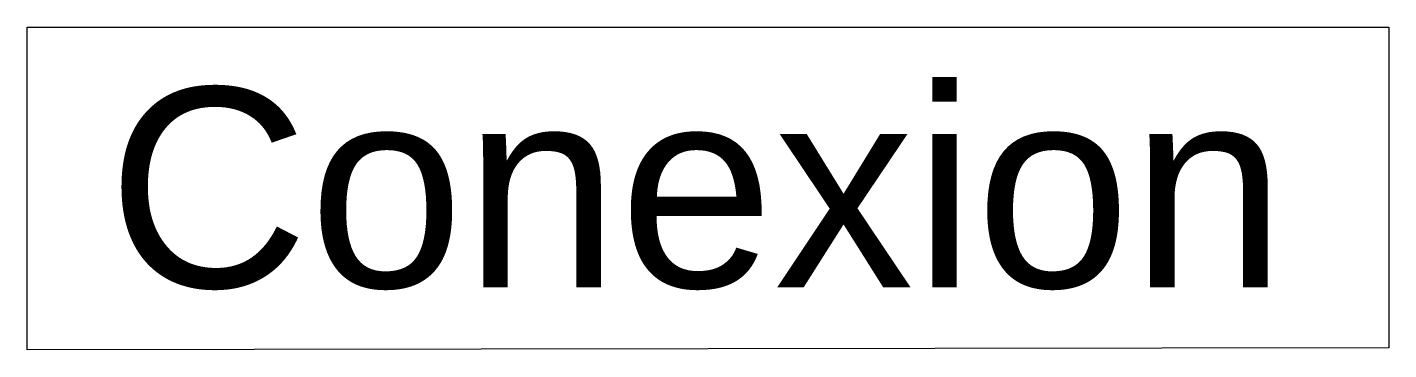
# Model space of a CAD drawing. Header units: metres. Extents: x -5.1 to 5.1, y -2.4 to 0.
import ezdxf
from ezdxf.enums import TextEntityAlignment as Align

# ---------------------------------------------------------------- set-up
doc = ezdxf.new("R2010")
doc.units = ezdxf.units.M
doc.styles.add('arial', font='arial.ttf')

msp = doc.modelspace()

# ---------------------------------------------------------------- linework, layer by layer
msp.add_lwpolyline([(-5.114, 0), (5.114, 0), (5.114, -2.41), (-5.114, -2.424)], close=True)

# ---------------------------------------------------------------- texts
at = {"style": 'arial'}
msp.add_attdef('Conexion', text='', height=1.5, dxfattribs=at).set_placement((-0.086, -1.205), align=Align.MIDDLE_CENTER)

doc.saveas('drawing.dxf')
